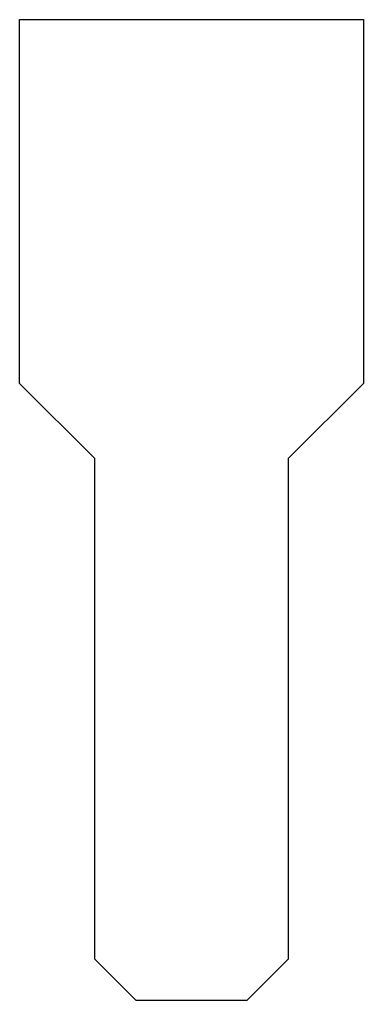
# Model space of a CAD drawing. Header units: inches. Extents: x 19 to 6469, y 12 to 18435.
import ezdxf

# ---------------------------------------------------------------- set-up
doc = ezdxf.new("R2010")
doc.units = ezdxf.units.IN
doc.header["$MEASUREMENT"] = 0

msp = doc.modelspace()

# ---------------------------------------------------------------- linework, layer by layer
at = {"linetype": 'Continuous'}
msp.add_lwpolyline([(6469, 18435), (6469, 11602), (5055, 10189), (5055, 787), (4280, 12), (2207, 12), (1432, 787), (1432, 10173), (1432, 10189), (19, 11602), (19, 18435), (6469, 18435)], dxfattribs=at)

doc.saveas('drawing.dxf')
